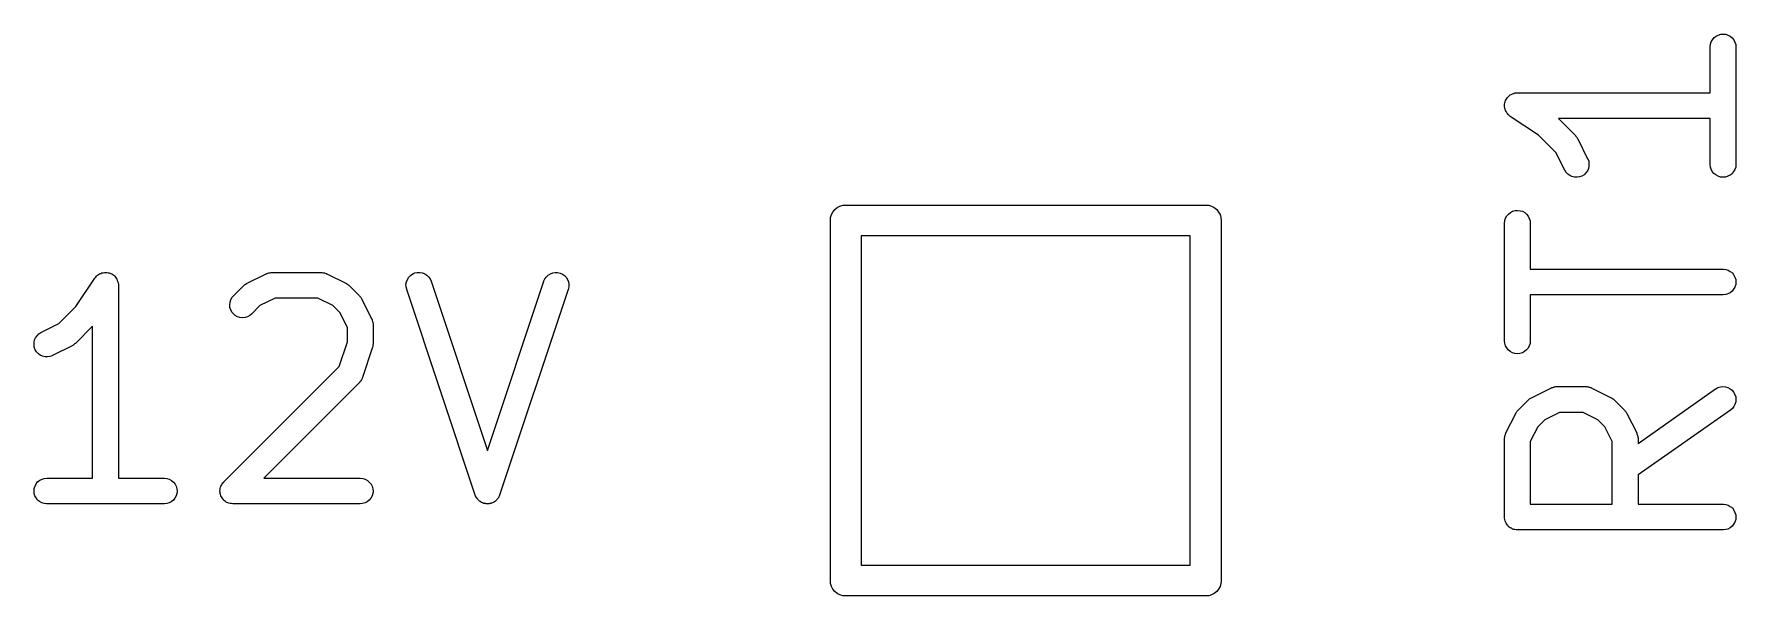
# Model space of a CAD drawing. Extents: x 128.9 to 162, y -124.8 to -58.6.
# Drawn here: x 130.06 to 136.68, y -109.99 to -107.81 of the extents above; entities that cross this region are included whole.
import ezdxf

# ---------------------------------------------------------------- set-up
doc = ezdxf.new("R2010")
doc.units = 0
doc.layers.add('BLACK', color=7, linetype='CONTINUOUS')

msp = doc.modelspace()

# ---------------------------------------------------------------- linework, layer by layer
at = {"layer": 'BLACK', "linetype": 'CONTINUOUS'}
for p, q in [((136.583, -107.854), (136.584, -107.844)), ((136.583, -107.855), (136.583, -107.854)), ((136.583, -108.033), (136.583, -107.855)), ((136.584, -107.844), (136.587, -107.835)), ((136.587, -107.835), (136.592, -107.827)), ((136.592, -107.827), (136.598, -107.819)), ((136.598, -107.819), (136.606, -107.813)), ((136.606, -107.813), (136.614, -107.809)), ((136.614, -107.809), (136.624, -107.806)), ((136.624, -107.806), (136.633, -107.805)), ((136.633, -107.805), (136.643, -107.806)), ((136.643, -107.806), (136.652, -107.809)), ((136.652, -107.809), (136.661, -107.813)), ((136.661, -107.813), (136.668, -107.82)), ((136.668, -107.82), (136.675, -107.827)), ((136.675, -107.827), (136.679, -107.836)), ((136.679, -107.836), (136.682, -107.845)), ((136.682, -107.845), (136.683, -107.855)), ((136.683, -107.855), (136.683, -108.312)), ((135.791, -108.055), (135.794, -108.052)), ((135.794, -108.052), (135.798, -108.048)), ((135.798, -108.048), (135.801, -108.045)), ((135.798, -108.048), (135.798, -108.048)), ((135.798, -108.048), (135.798, -108.048)), ((135.801, -108.045), (135.805, -108.042)), ((135.805, -108.042), (135.809, -108.04)), ((135.805, -108.042), (135.805, -108.042)), ((135.805, -108.042), (135.805, -108.042)), ((135.809, -108.04), (135.814, -108.037)), ((135.814, -108.037), (135.819, -108.036)), ((135.814, -108.037), (135.814, -108.037)), ((135.814, -108.037), (135.814, -108.037)), ((135.819, -108.036), (135.823, -108.034)), ((135.823, -108.034), (135.823, -108.034)), ((135.823, -108.034), (135.823, -108.034)), ((135.823, -108.034), (135.828, -108.034)), ((135.828, -108.034), (135.833, -108.033)), ((135.833, -108.033), (136.583, -108.033)), ((135.783, -108.078), (135.784, -108.073)), ((135.783, -108.083), (135.783, -108.078)), ((135.783, -108.088), (135.783, -108.083)), ((135.783, -108.083), (135.783, -108.083)), ((135.783, -108.083), (135.783, -108.083)), ((135.784, -108.093), (135.783, -108.088)), ((135.784, -108.073), (135.785, -108.069)), ((135.784, -108.073), (135.784, -108.073)), ((135.784, -108.073), (135.784, -108.073)), ((135.785, -108.097), (135.784, -108.093)), ((135.784, -108.093), (135.784, -108.093)), ((135.784, -108.093), (135.784, -108.093)), ((135.785, -108.069), (135.787, -108.064)), ((135.787, -108.102), (135.785, -108.097)), ((135.787, -108.064), (135.789, -108.06)), ((135.787, -108.064), (135.787, -108.064)), ((135.787, -108.064), (135.787, -108.064)), ((135.789, -108.106), (135.787, -108.102)), ((135.787, -108.102), (135.787, -108.102)), ((135.787, -108.102), (135.787, -108.102)), ((135.789, -108.06), (135.791, -108.055)), ((135.791, -108.111), (135.789, -108.106)), ((135.791, -108.055), (135.791, -108.055)), ((135.791, -108.055), (135.791, -108.055)), ((135.794, -108.114), (135.791, -108.111)), ((135.791, -108.111), (135.791, -108.111)), ((135.791, -108.111), (135.791, -108.111)), ((135.797, -108.118), (135.794, -108.114)), ((135.801, -108.122), (135.797, -108.118)), ((135.797, -108.118), (135.797, -108.118)), ((135.797, -108.118), (135.797, -108.118)), ((135.805, -108.125), (135.801, -108.122)), ((135.915, -108.198), (135.805, -108.125)), ((135.805, -108.125), (135.805, -108.125)), ((135.805, -108.125), (135.805, -108.125)), ((135.805, -108.125), (135.805, -108.125)), ((135.805, -108.125), (135.805, -108.125)), ((136.583, -108.133), (135.992, -108.133)), ((135.992, -108.133), (136.059, -108.2)), ((136.583, -108.312), (136.583, -108.133)), ((135.982, -108.265), (135.915, -108.198)), ((136.059, -108.2), (136.059, -108.201)), ((136.059, -108.201), (136.061, -108.203)), ((136.061, -108.203), (136.063, -108.205)), ((136.063, -108.205), (136.064, -108.207)), ((136.064, -108.207), (136.065, -108.209)), ((136.065, -108.209), (136.067, -108.211)), ((136.067, -108.211), (136.068, -108.213)), ((136.068, -108.213), (136.106, -108.29)), ((136.017, -108.334), (135.982, -108.265)), ((136.106, -108.29), (136.107, -108.29)), ((136.107, -108.29), (136.11, -108.299)), ((136.111, -108.319), (136.109, -108.328)), ((136.11, -108.299), (136.111, -108.309)), ((136.111, -108.309), (136.111, -108.319)), ((136.584, -108.322), (136.583, -108.312)), ((136.683, -108.313), (136.682, -108.322)), ((136.683, -108.312), (136.683, -108.313)), ((136.022, -108.343), (136.017, -108.334)), ((136.029, -108.35), (136.022, -108.343)), ((136.037, -108.355), (136.029, -108.35)), ((136.045, -108.359), (136.037, -108.355)), ((136.055, -108.362), (136.045, -108.359)), ((136.065, -108.362), (136.055, -108.362)), ((136.074, -108.36), (136.065, -108.362)), ((136.084, -108.357), (136.074, -108.36)), ((136.092, -108.352), (136.084, -108.357)), ((136.099, -108.345), (136.092, -108.352)), ((136.105, -108.337), (136.099, -108.345)), ((136.109, -108.328), (136.105, -108.337)), ((136.587, -108.331), (136.584, -108.322)), ((136.591, -108.34), (136.587, -108.331)), ((136.597, -108.347), (136.591, -108.34)), ((136.605, -108.353), (136.597, -108.347)), ((136.614, -108.358), (136.605, -108.353)), ((136.623, -108.361), (136.614, -108.358)), ((136.633, -108.362), (136.623, -108.361)), ((136.642, -108.361), (136.633, -108.362)), ((136.652, -108.358), (136.642, -108.361)), ((136.66, -108.354), (136.652, -108.358)), ((136.668, -108.348), (136.66, -108.354)), ((136.674, -108.34), (136.668, -108.348)), ((136.679, -108.332), (136.674, -108.34)), ((136.682, -108.322), (136.679, -108.332)), ((133.16, -108.53), (133.161, -108.518)), ((133.161, -108.518), (133.164, -108.507)), ((133.164, -108.507), (133.17, -108.497)), ((133.17, -108.497), (133.177, -108.487)), ((133.177, -108.487), (133.187, -108.48)), ((133.187, -108.48), (133.197, -108.474)), ((133.197, -108.474), (133.208, -108.471)), ((133.208, -108.471), (133.217, -108.47)), ((133.217, -108.47), (133.217, -108.47)), ((133.217, -108.47), (133.22, -108.47)), ((133.22, -108.47), (133.223, -108.47)), ((133.223, -108.47), (134.617, -108.47)), ((134.617, -108.47), (134.62, -108.47)), ((134.62, -108.47), (134.623, -108.47)), ((134.623, -108.47), (134.623, -108.47)), ((134.623, -108.47), (134.632, -108.471)), ((134.632, -108.471), (134.643, -108.474)), ((134.643, -108.474), (134.653, -108.48)), ((134.653, -108.48), (134.663, -108.487)), ((134.663, -108.487), (134.67, -108.497)), ((134.67, -108.497), (134.676, -108.507)), ((134.676, -108.507), (134.679, -108.518)), ((134.679, -108.518), (134.68, -108.53)), ((135.787, -108.521), (135.792, -108.512)), ((135.792, -108.512), (135.798, -108.505)), ((135.798, -108.505), (135.806, -108.499)), ((135.806, -108.499), (135.814, -108.494)), ((135.814, -108.494), (135.824, -108.491)), ((135.824, -108.491), (135.833, -108.491)), ((135.833, -108.491), (135.843, -108.492)), ((135.843, -108.492), (135.852, -108.494)), ((135.852, -108.494), (135.861, -108.499)), ((135.861, -108.499), (135.868, -108.505)), ((135.868, -108.505), (135.875, -108.513)), ((135.875, -108.513), (135.879, -108.522)), ((133.16, -108.533), (133.16, -108.53)), ((133.16, -109.927), (133.16, -108.533)), ((134.68, -108.53), (134.68, -108.533)), ((134.68, -108.533), (134.68, -109.927)), ((135.783, -108.54), (135.784, -108.53)), ((135.783, -108.541), (135.783, -108.54)), ((135.783, -108.998), (135.783, -108.541)), ((135.784, -108.53), (135.787, -108.521)), ((135.879, -108.522), (135.882, -108.531)), ((135.882, -108.531), (135.883, -108.541)), ((135.883, -108.541), (135.883, -108.719)), ((133.28, -108.59), (133.28, -109.87)), ((134.56, -108.59), (133.28, -108.59)), ((134.56, -109.87), (134.56, -108.59)), ((130.225, -108.864), (130.299, -108.754)), ((130.299, -108.754), (130.302, -108.75)), ((130.299, -108.754), (130.299, -108.754)), ((130.299, -108.754), (130.299, -108.754)), ((130.299, -108.754), (130.299, -108.754)), ((130.299, -108.754), (130.299, -108.754)), ((130.302, -108.75), (130.305, -108.746)), ((130.305, -108.746), (130.309, -108.743)), ((130.305, -108.746), (130.305, -108.746)), ((130.305, -108.746), (130.305, -108.746)), ((130.309, -108.743), (130.313, -108.74)), ((130.313, -108.74), (130.317, -108.738)), ((130.313, -108.74), (130.313, -108.74)), ((130.313, -108.74), (130.313, -108.74)), ((130.317, -108.738), (130.321, -108.736)), ((130.321, -108.736), (130.321, -108.736)), ((130.321, -108.736), (130.322, -108.736)), ((130.322, -108.736), (130.326, -108.734)), ((130.326, -108.734), (130.331, -108.733)), ((130.331, -108.733), (130.336, -108.732)), ((130.331, -108.733), (130.331, -108.733)), ((130.331, -108.733), (130.331, -108.733)), ((130.336, -108.732), (130.341, -108.732)), ((130.341, -108.732), (130.341, -108.732)), ((130.341, -108.732), (130.345, -108.732)), ((130.341, -108.732), (130.341, -108.732)), ((130.345, -108.732), (130.35, -108.733)), ((130.35, -108.733), (130.35, -108.733)), ((130.35, -108.733), (130.35, -108.733)), ((130.35, -108.733), (130.354, -108.734)), ((130.354, -108.734), (130.36, -108.736)), ((130.36, -108.736), (130.36, -108.736)), ((130.36, -108.736), (130.36, -108.736)), ((130.36, -108.736), (130.364, -108.738)), ((130.364, -108.738), (130.368, -108.74)), ((130.368, -108.74), (130.368, -108.74)), ((130.368, -108.74), (130.368, -108.74)), ((130.368, -108.74), (130.372, -108.743)), ((130.372, -108.743), (130.376, -108.747)), ((130.376, -108.747), (130.376, -108.747)), ((130.376, -108.747), (130.376, -108.747)), ((130.376, -108.747), (130.379, -108.75)), ((130.379, -108.75), (130.382, -108.754)), ((130.382, -108.754), (130.382, -108.754)), ((130.382, -108.754), (130.382, -108.754)), ((130.382, -108.754), (130.384, -108.758)), ((130.384, -108.758), (130.386, -108.763)), ((130.386, -108.763), (130.386, -108.763)), ((130.386, -108.763), (130.386, -108.763)), ((130.386, -108.763), (130.388, -108.768)), ((130.388, -108.768), (130.389, -108.772)), ((130.389, -108.772), (130.389, -108.772)), ((130.389, -108.772), (130.389, -108.772)), ((130.389, -108.772), (130.39, -108.777)), ((130.39, -108.777), (130.39, -108.782)), ((130.39, -108.782), (130.39, -109.532)), ((130.877, -108.784), (130.879, -108.782)), ((130.879, -108.782), (130.881, -108.78)), ((130.881, -108.78), (130.883, -108.779)), ((130.883, -108.779), (130.884, -108.778)), ((130.884, -108.778), (130.887, -108.777)), ((130.887, -108.777), (130.889, -108.775)), ((130.889, -108.775), (130.965, -108.737)), ((130.965, -108.737), (130.966, -108.737)), ((130.966, -108.737), (130.967, -108.736)), ((130.967, -108.736), (130.969, -108.736)), ((130.969, -108.736), (130.972, -108.735)), ((130.972, -108.735), (130.975, -108.734)), ((130.975, -108.734), (130.977, -108.733)), ((130.977, -108.733), (130.978, -108.733)), ((130.978, -108.733), (130.981, -108.733)), ((130.981, -108.733), (130.985, -108.732)), ((130.985, -108.732), (130.986, -108.732)), ((130.986, -108.732), (130.988, -108.732)), ((130.988, -108.732), (131.178, -108.732)), ((131.178, -108.732), (131.179, -108.732)), ((131.179, -108.732), (131.18, -108.732)), ((131.18, -108.732), (131.182, -108.732)), ((131.182, -108.732), (131.185, -108.733)), ((131.185, -108.733), (131.189, -108.733)), ((131.189, -108.733), (131.19, -108.733)), ((131.19, -108.733), (131.192, -108.734)), ((131.192, -108.734), (131.195, -108.735)), ((131.195, -108.735), (131.198, -108.736)), ((131.198, -108.736), (131.199, -108.737)), ((131.199, -108.737), (131.201, -108.737)), ((131.201, -108.737), (131.277, -108.775)), ((131.277, -108.775), (131.277, -108.776)), ((131.277, -108.776), (131.28, -108.777)), ((131.28, -108.777), (131.282, -108.778)), ((131.282, -108.778), (131.284, -108.78)), ((131.284, -108.78), (131.286, -108.781)), ((131.286, -108.781), (131.288, -108.783)), ((131.288, -108.783), (131.29, -108.785)), ((131.509, -108.778), (131.511, -108.768)), ((131.51, -108.788), (131.509, -108.778)), ((131.511, -108.768), (131.515, -108.759)), ((131.515, -108.759), (131.52, -108.751)), ((131.52, -108.751), (131.527, -108.744)), ((131.527, -108.744), (131.535, -108.738)), ((131.535, -108.738), (131.544, -108.734)), ((131.544, -108.734), (131.553, -108.732)), ((131.553, -108.732), (131.563, -108.732)), ((131.563, -108.732), (131.573, -108.734)), ((131.573, -108.734), (131.582, -108.737)), ((131.582, -108.737), (131.59, -108.742)), ((131.59, -108.742), (131.597, -108.749)), ((131.597, -108.749), (131.603, -108.757)), ((131.603, -108.757), (131.607, -108.766)), ((131.607, -108.766), (131.826, -109.424)), ((131.826, -109.424), (132.045, -108.766)), ((132.045, -108.765), (132.049, -108.757)), ((132.045, -108.766), (132.045, -108.765)), ((132.049, -108.757), (132.055, -108.749)), ((132.055, -108.749), (132.062, -108.742)), ((132.062, -108.742), (132.071, -108.737)), ((132.071, -108.737), (132.08, -108.734)), ((132.08, -108.734), (132.089, -108.732)), ((132.089, -108.732), (132.099, -108.732)), ((132.099, -108.732), (132.109, -108.735)), ((132.109, -108.735), (132.118, -108.739)), ((132.118, -108.739), (132.126, -108.744)), ((132.126, -108.744), (132.132, -108.751)), ((132.132, -108.751), (132.137, -108.76)), ((132.137, -108.76), (132.141, -108.769)), ((132.141, -108.769), (132.142, -108.778)), ((132.142, -108.778), (132.142, -108.788)), ((135.883, -108.719), (136.633, -108.719)), ((136.633, -108.719), (136.634, -108.719)), ((136.634, -108.719), (136.643, -108.72)), ((136.643, -108.72), (136.653, -108.723)), ((136.653, -108.723), (136.661, -108.728)), ((136.661, -108.728), (136.669, -108.734)), ((136.669, -108.734), (136.675, -108.742)), ((136.675, -108.742), (136.679, -108.75)), ((136.679, -108.75), (136.682, -108.76)), ((136.682, -108.779), (136.679, -108.789)), ((136.682, -108.76), (136.683, -108.77)), ((136.683, -108.77), (136.682, -108.779)), ((130.824, -108.858), (130.825, -108.848)), ((130.825, -108.848), (130.827, -108.839)), ((130.827, -108.839), (130.832, -108.83)), ((130.832, -108.83), (130.838, -108.823)), ((130.838, -108.823), (130.876, -108.785)), ((130.876, -108.785), (130.877, -108.784)), ((131, -108.832), (130.941, -108.861)), ((131.166, -108.832), (131, -108.832)), ((131.225, -108.861), (131.166, -108.832)), ((131.29, -108.785), (131.328, -108.823)), ((131.328, -108.823), (131.328, -108.823)), ((131.328, -108.823), (131.33, -108.825)), ((131.33, -108.825), (131.332, -108.827)), ((131.332, -108.827), (131.333, -108.829)), ((131.333, -108.829), (131.335, -108.831)), ((131.335, -108.831), (131.336, -108.833)), ((131.336, -108.833), (131.337, -108.836)), ((131.337, -108.836), (131.375, -108.912)), ((131.512, -108.797), (131.51, -108.788)), ((131.512, -108.798), (131.512, -108.797)), ((131.778, -109.598), (131.512, -108.798)), ((132.14, -108.798), (131.873, -109.598)), ((132.142, -108.788), (132.14, -108.798)), ((136.633, -108.819), (135.883, -108.819)), ((135.883, -108.819), (135.883, -108.998)), ((136.643, -108.818), (136.633, -108.819)), ((136.652, -108.815), (136.643, -108.818)), ((136.661, -108.811), (136.652, -108.815)), ((136.668, -108.805), (136.661, -108.811)), ((136.674, -108.797), (136.668, -108.805)), ((136.679, -108.789), (136.674, -108.797)), ((130.158, -108.931), (130.225, -108.864)), ((130.824, -108.868), (130.824, -108.858)), ((130.827, -108.877), (130.824, -108.868)), ((130.832, -108.886), (130.827, -108.877)), ((130.838, -108.893), (130.832, -108.886)), ((130.845, -108.899), (130.838, -108.893)), ((130.854, -108.904), (130.845, -108.899)), ((130.863, -108.907), (130.854, -108.904)), ((130.873, -108.908), (130.863, -108.907)), ((130.883, -108.907), (130.873, -108.908)), ((130.892, -108.905), (130.883, -108.907)), ((130.901, -108.9), (130.892, -108.905)), ((130.908, -108.894), (130.901, -108.9)), ((130.909, -108.893), (130.908, -108.894)), ((130.941, -108.861), (130.909, -108.893)), ((131.251, -108.888), (131.225, -108.861)), ((131.281, -108.946), (131.251, -108.888)), ((131.375, -108.912), (131.376, -108.913)), ((131.376, -108.913), (131.376, -108.914)), ((131.376, -108.914), (131.377, -108.915)), ((131.377, -108.915), (131.378, -108.919)), ((130.068, -108.986), (130.074, -108.978)), ((130.074, -108.978), (130.081, -108.971)), ((130.081, -108.971), (130.089, -108.966)), ((130.089, -108.966), (130.158, -108.931)), ((130.29, -108.941), (130.223, -109.008)), ((130.29, -109.532), (130.29, -108.941)), ((131.281, -109.002), (131.281, -108.946)), ((131.378, -108.919), (131.379, -108.922)), ((131.379, -108.922), (131.379, -108.923)), ((131.379, -108.923), (131.38, -108.925)), ((131.38, -108.925), (131.38, -108.928)), ((131.38, -108.928), (131.381, -108.931)), ((131.381, -108.931), (131.381, -108.933)), ((131.381, -108.933), (131.381, -108.934)), ((131.381, -108.934), (131.381, -109.01)), ((130.062, -109.004), (130.064, -108.994)), ((130.062, -109.014), (130.062, -109.004)), ((130.063, -109.023), (130.062, -109.014)), ((130.067, -109.033), (130.063, -109.023)), ((130.064, -108.994), (130.068, -108.986)), ((130.072, -109.041), (130.067, -109.033)), ((130.079, -109.048), (130.072, -109.041)), ((130.21, -109.017), (130.134, -109.055)), ((130.213, -109.016), (130.21, -109.017)), ((130.215, -109.014), (130.213, -109.016)), ((130.217, -109.013), (130.215, -109.014)), ((130.218, -109.012), (130.217, -109.013)), ((130.22, -109.01), (130.218, -109.012)), ((130.223, -109.008), (130.22, -109.01)), ((130.223, -109.008), (130.223, -109.008)), ((131.249, -109.098), (131.281, -109.002)), ((131.378, -109.026), (131.34, -109.141)), ((131.379, -109.024), (131.378, -109.026)), ((131.38, -109.021), (131.379, -109.024)), ((131.381, -109.011), (131.38, -109.014)), ((131.38, -109.014), (131.38, -109.017)), ((131.38, -109.017), (131.38, -109.019)), ((131.38, -109.019), (131.38, -109.021)), ((131.381, -109.01), (131.381, -109.011)), ((135.784, -109.007), (135.783, -108.998)), ((135.787, -109.017), (135.784, -109.007)), ((135.791, -109.025), (135.787, -109.017)), ((135.797, -109.033), (135.791, -109.025)), ((135.805, -109.039), (135.797, -109.033)), ((135.814, -109.044), (135.805, -109.039)), ((135.823, -109.047), (135.814, -109.044)), ((135.833, -109.048), (135.823, -109.047)), ((135.842, -109.047), (135.833, -109.048)), ((135.852, -109.044), (135.842, -109.047)), ((135.86, -109.04), (135.852, -109.044)), ((135.868, -109.033), (135.86, -109.04)), ((135.874, -109.026), (135.868, -109.033)), ((135.879, -109.017), (135.874, -109.026)), ((135.882, -109.008), (135.879, -109.017)), ((135.883, -108.998), (135.882, -109.008)), ((135.883, -108.998), (135.883, -108.998)), ((130.086, -109.054), (130.079, -109.048)), ((130.095, -109.058), (130.086, -109.054)), ((130.105, -109.06), (130.095, -109.058)), ((130.115, -109.06), (130.105, -109.06)), ((130.124, -109.059), (130.115, -109.06)), ((130.133, -109.056), (130.124, -109.059)), ((130.134, -109.055), (130.133, -109.056)), ((130.8, -109.546), (131.249, -109.098)), ((131.328, -109.16), (130.956, -109.532)), ((131.329, -109.159), (131.328, -109.16)), ((131.33, -109.158), (131.329, -109.159)), ((131.332, -109.155), (131.33, -109.158)), ((131.334, -109.153), (131.332, -109.155)), ((131.335, -109.151), (131.334, -109.153)), ((131.336, -109.15), (131.335, -109.151)), ((131.337, -109.147), (131.336, -109.15)), ((131.339, -109.144), (131.337, -109.147)), ((131.34, -109.141), (131.339, -109.143)), ((131.339, -109.143), (131.339, -109.144)), ((131.34, -109.141), (131.34, -109.141)), ((135.965, -109.181), (135.966, -109.18)), ((135.966, -109.18), (135.97, -109.179)), ((135.97, -109.179), (135.973, -109.178)), ((135.973, -109.178), (135.974, -109.178)), ((135.974, -109.178), (135.976, -109.177)), ((135.976, -109.177), (135.979, -109.177)), ((135.979, -109.177), (135.982, -109.176)), ((135.982, -109.176), (135.984, -109.176)), ((135.984, -109.176), (135.985, -109.176)), ((135.985, -109.176), (136.1, -109.176)), ((136.1, -109.176), (136.102, -109.176)), ((136.1, -109.176), (136.1, -109.176)), ((136.102, -109.176), (136.103, -109.176)), ((136.103, -109.176), (136.107, -109.177)), ((136.107, -109.177), (136.11, -109.177)), ((136.11, -109.177), (136.111, -109.178)), ((136.111, -109.178), (136.113, -109.178)), ((136.113, -109.178), (136.116, -109.179)), ((136.116, -109.179), (136.119, -109.18)), ((136.119, -109.18), (136.121, -109.181)), ((136.605, -109.185), (136.613, -109.18)), ((136.613, -109.18), (136.623, -109.177)), ((136.623, -109.177), (136.632, -109.176)), ((136.632, -109.176), (136.642, -109.177)), ((136.642, -109.177), (136.651, -109.18)), ((136.651, -109.18), (136.66, -109.184)), ((135.836, -109.267), (135.874, -109.229)), ((135.874, -109.229), (135.876, -109.227)), ((135.874, -109.229), (135.874, -109.229)), ((135.876, -109.227), (135.878, -109.225)), ((135.878, -109.225), (135.88, -109.224)), ((135.88, -109.224), (135.882, -109.222)), ((135.882, -109.222), (135.884, -109.221)), ((135.884, -109.221), (135.887, -109.22)), ((135.887, -109.22), (135.963, -109.182)), ((135.963, -109.182), (135.964, -109.181)), ((135.964, -109.181), (135.965, -109.181)), ((136.121, -109.181), (136.122, -109.182)), ((136.122, -109.182), (136.198, -109.22)), ((136.198, -109.22), (136.199, -109.22)), ((136.199, -109.22), (136.201, -109.222)), ((136.201, -109.222), (136.204, -109.223)), ((136.204, -109.223), (136.205, -109.224)), ((136.205, -109.224), (136.207, -109.225)), ((136.207, -109.225), (136.209, -109.227)), ((136.209, -109.227), (136.211, -109.229)), ((136.211, -109.229), (136.249, -109.267)), ((136.302, -109.397), (136.604, -109.185)), ((136.604, -109.185), (136.605, -109.185)), ((136.66, -109.184), (136.668, -109.19)), ((136.668, -109.19), (136.674, -109.198)), ((136.674, -109.198), (136.679, -109.206)), ((136.679, -109.245), (136.675, -109.253)), ((136.679, -109.206), (136.682, -109.216)), ((136.682, -109.235), (136.679, -109.245)), ((136.682, -109.216), (136.683, -109.225)), ((136.683, -109.225), (136.682, -109.235)), ((135.788, -109.356), (135.826, -109.28)), ((135.826, -109.28), (135.827, -109.28)), ((135.827, -109.28), (135.828, -109.277)), ((135.828, -109.277), (135.829, -109.275)), ((135.829, -109.275), (135.831, -109.273)), ((135.831, -109.273), (135.832, -109.271)), ((135.832, -109.271), (135.834, -109.269)), ((135.834, -109.269), (135.836, -109.267)), ((135.939, -109.305), (135.912, -109.332)), ((135.997, -109.276), (135.939, -109.305)), ((136.088, -109.276), (135.997, -109.276)), ((136.146, -109.305), (136.088, -109.276)), ((136.173, -109.332), (136.146, -109.305)), ((136.249, -109.267), (136.25, -109.268)), ((136.25, -109.268), (136.251, -109.27)), ((136.251, -109.27), (136.253, -109.272)), ((136.253, -109.272), (136.254, -109.274)), ((136.254, -109.274), (136.256, -109.275)), ((136.256, -109.275), (136.257, -109.278)), ((136.257, -109.278), (136.259, -109.28)), ((136.259, -109.28), (136.297, -109.356)), ((136.662, -109.267), (136.302, -109.519)), ((136.669, -109.261), (136.662, -109.267)), ((136.675, -109.253), (136.669, -109.261)), ((135.783, -109.375), (135.784, -109.372)), ((135.783, -109.377), (135.783, -109.375)), ((135.783, -109.378), (135.783, -109.377)), ((135.783, -109.379), (135.783, -109.378)), ((135.784, -109.367), (135.785, -109.365)), ((135.784, -109.368), (135.784, -109.367)), ((135.784, -109.372), (135.784, -109.368)), ((135.785, -109.365), (135.786, -109.362)), ((135.786, -109.362), (135.787, -109.359)), ((135.787, -109.359), (135.788, -109.358)), ((135.788, -109.358), (135.788, -109.356)), ((135.912, -109.332), (135.883, -109.39)), ((136.202, -109.39), (136.173, -109.332)), ((136.297, -109.356), (136.297, -109.357)), ((136.297, -109.357), (136.297, -109.358)), ((136.297, -109.358), (136.298, -109.36)), ((136.298, -109.36), (136.299, -109.363)), ((136.299, -109.363), (136.3, -109.366)), ((136.3, -109.366), (136.301, -109.368)), ((136.301, -109.368), (136.301, -109.369)), ((136.301, -109.369), (136.301, -109.372)), ((136.301, -109.372), (136.302, -109.376)), ((136.302, -109.376), (136.302, -109.377)), ((136.302, -109.377), (136.302, -109.379)), ((135.783, -109.683), (135.783, -109.379)), ((135.883, -109.39), (135.883, -109.633)), ((136.202, -109.633), (136.202, -109.39)), ((136.302, -109.379), (136.302, -109.397)), ((130.062, -109.582), (130.063, -109.572)), ((130.063, -109.572), (130.066, -109.563)), ((130.066, -109.563), (130.07, -109.554)), ((130.07, -109.554), (130.076, -109.546)), ((130.076, -109.546), (130.084, -109.54)), ((130.084, -109.54), (130.093, -109.536)), ((130.093, -109.536), (130.102, -109.533)), ((130.102, -109.533), (130.112, -109.532)), ((130.112, -109.532), (130.29, -109.532)), ((130.39, -109.532), (130.569, -109.532)), ((130.569, -109.532), (130.569, -109.532)), ((130.569, -109.532), (130.579, -109.533)), ((130.579, -109.533), (130.588, -109.536)), ((130.588, -109.536), (130.597, -109.541)), ((130.597, -109.541), (130.604, -109.547)), ((130.604, -109.547), (130.611, -109.555)), ((130.611, -109.555), (130.615, -109.563)), ((130.615, -109.563), (130.618, -109.573)), ((130.618, -109.573), (130.619, -109.582)), ((130.785, -109.582), (130.786, -109.577)), ((130.786, -109.572), (130.788, -109.567)), ((130.786, -109.577), (130.786, -109.572)), ((130.786, -109.572), (130.786, -109.572)), ((130.786, -109.572), (130.786, -109.572)), ((130.788, -109.567), (130.789, -109.563)), ((130.789, -109.563), (130.792, -109.558)), ((130.789, -109.563), (130.789, -109.563)), ((130.789, -109.563), (130.789, -109.563)), ((130.792, -109.558), (130.794, -109.554)), ((130.794, -109.554), (130.797, -109.55)), ((130.794, -109.554), (130.794, -109.554)), ((130.794, -109.554), (130.794, -109.554)), ((130.797, -109.55), (130.8, -109.547)), ((130.8, -109.547), (130.8, -109.546)), ((130.8, -109.546), (130.8, -109.546)), ((130.8, -109.546), (130.8, -109.546)), ((130.956, -109.532), (131.331, -109.532)), ((131.331, -109.532), (131.331, -109.532)), ((131.331, -109.532), (131.341, -109.533)), ((131.341, -109.533), (131.35, -109.536)), ((131.35, -109.536), (131.359, -109.541)), ((131.359, -109.541), (131.366, -109.547)), ((131.366, -109.547), (131.373, -109.555)), ((131.373, -109.555), (131.377, -109.563)), ((131.377, -109.563), (131.38, -109.573)), ((131.38, -109.573), (131.381, -109.582)), ((136.302, -109.519), (136.302, -109.633)), ((130.063, -109.591), (130.062, -109.582)), ((130.065, -109.601), (130.063, -109.591)), ((130.07, -109.609), (130.065, -109.601)), ((130.076, -109.617), (130.07, -109.609)), ((130.083, -109.623), (130.076, -109.617)), ((130.092, -109.628), (130.083, -109.623)), ((130.101, -109.631), (130.092, -109.628)), ((130.111, -109.632), (130.101, -109.631)), ((130.112, -109.632), (130.111, -109.632)), ((130.569, -109.632), (130.112, -109.632)), ((130.578, -109.631), (130.569, -109.632)), ((130.588, -109.628), (130.578, -109.631)), ((130.596, -109.624), (130.588, -109.628)), ((130.604, -109.617), (130.596, -109.624)), ((130.61, -109.61), (130.604, -109.617)), ((130.615, -109.601), (130.61, -109.61)), ((130.618, -109.592), (130.615, -109.601)), ((130.619, -109.582), (130.618, -109.592)), ((130.786, -109.587), (130.785, -109.582)), ((130.785, -109.582), (130.785, -109.582)), ((130.785, -109.582), (130.785, -109.582)), ((130.786, -109.591), (130.786, -109.587)), ((130.788, -109.596), (130.786, -109.591)), ((130.786, -109.591), (130.786, -109.591)), ((130.786, -109.591), (130.786, -109.591)), ((130.789, -109.601), (130.788, -109.596)), ((130.791, -109.605), (130.789, -109.601)), ((130.789, -109.601), (130.789, -109.601)), ((130.789, -109.601), (130.789, -109.601)), ((130.794, -109.609), (130.791, -109.605)), ((130.797, -109.613), (130.794, -109.609)), ((130.794, -109.609), (130.794, -109.609)), ((130.794, -109.609), (130.794, -109.609)), ((130.8, -109.617), (130.797, -109.613)), ((130.803, -109.62), (130.8, -109.617)), ((130.8, -109.617), (130.8, -109.617)), ((130.8, -109.617), (130.8, -109.617)), ((130.807, -109.623), (130.803, -109.62)), ((130.811, -109.626), (130.807, -109.623)), ((130.807, -109.623), (130.807, -109.623)), ((130.807, -109.623), (130.807, -109.623)), ((130.816, -109.628), (130.811, -109.626)), ((130.82, -109.629), (130.816, -109.628)), ((130.816, -109.628), (130.816, -109.628)), ((130.816, -109.628), (130.816, -109.628)), ((130.825, -109.631), (130.82, -109.629)), ((130.83, -109.631), (130.825, -109.631)), ((130.825, -109.631), (130.825, -109.631)), ((130.825, -109.631), (130.825, -109.631)), ((130.835, -109.632), (130.83, -109.631)), ((131.331, -109.632), (130.835, -109.632)), ((130.835, -109.632), (130.835, -109.632)), ((130.835, -109.632), (130.835, -109.632)), ((130.835, -109.632), (130.835, -109.632)), ((130.835, -109.632), (130.835, -109.632)), ((131.34, -109.631), (131.331, -109.632)), ((131.35, -109.628), (131.34, -109.631)), ((131.358, -109.624), (131.35, -109.628)), ((131.366, -109.617), (131.358, -109.624)), ((131.372, -109.61), (131.366, -109.617)), ((131.377, -109.601), (131.372, -109.61)), ((131.38, -109.592), (131.377, -109.601)), ((131.381, -109.582), (131.38, -109.592)), ((131.78, -109.601), (131.778, -109.598)), ((131.781, -109.604), (131.78, -109.601)), ((131.782, -109.605), (131.781, -109.604)), ((131.782, -109.607), (131.782, -109.605)), ((131.784, -109.609), (131.782, -109.607)), ((131.786, -109.612), (131.784, -109.609)), ((131.787, -109.613), (131.786, -109.612)), ((131.788, -109.615), (131.787, -109.613)), ((131.791, -109.617), (131.788, -109.615)), ((131.793, -109.62), (131.791, -109.617)), ((131.794, -109.62), (131.793, -109.62)), ((131.795, -109.621), (131.794, -109.62)), ((131.798, -109.623), (131.795, -109.621)), ((131.801, -109.625), (131.798, -109.623)), ((131.802, -109.626), (131.801, -109.625)), ((131.803, -109.627), (131.802, -109.626)), ((131.807, -109.628), (131.803, -109.627)), ((131.81, -109.629), (131.807, -109.628)), ((131.811, -109.63), (131.81, -109.629)), ((131.812, -109.63), (131.811, -109.63)), ((131.816, -109.631), (131.812, -109.63)), ((131.819, -109.631), (131.816, -109.631)), ((131.821, -109.632), (131.819, -109.631)), ((131.822, -109.632), (131.821, -109.632)), ((131.826, -109.632), (131.822, -109.632)), ((131.829, -109.632), (131.826, -109.632)), ((131.83, -109.632), (131.829, -109.632)), ((131.832, -109.632), (131.83, -109.632)), ((131.835, -109.631), (131.832, -109.632)), ((131.839, -109.63), (131.835, -109.631)), ((131.84, -109.63), (131.839, -109.63)), ((131.841, -109.629), (131.84, -109.63)), ((131.845, -109.628), (131.841, -109.629)), ((131.848, -109.627), (131.845, -109.628)), ((131.849, -109.626), (131.848, -109.627)), ((131.85, -109.626), (131.849, -109.626)), ((131.853, -109.624), (131.85, -109.626)), ((131.856, -109.622), (131.853, -109.624)), ((131.857, -109.621), (131.856, -109.622)), ((131.858, -109.62), (131.857, -109.621)), ((131.861, -109.617), (131.858, -109.62)), ((131.863, -109.615), (131.861, -109.617)), ((131.864, -109.614), (131.863, -109.615)), ((131.865, -109.613), (131.864, -109.614)), ((131.867, -109.61), (131.865, -109.613)), ((131.869, -109.607), (131.867, -109.61)), ((131.87, -109.606), (131.869, -109.607)), ((131.872, -109.602), (131.87, -109.605)), ((131.87, -109.605), (131.87, -109.606)), ((131.873, -109.598), (131.872, -109.602)), ((131.873, -109.598), (131.873, -109.598)), ((135.883, -109.633), (136.202, -109.633)), ((136.302, -109.633), (136.633, -109.633)), ((136.633, -109.633), (136.634, -109.633)), ((136.634, -109.633), (136.643, -109.635)), ((136.643, -109.635), (136.653, -109.637)), ((136.653, -109.637), (136.661, -109.642)), ((136.661, -109.642), (136.669, -109.648)), ((135.783, -109.688), (135.783, -109.683)), ((135.784, -109.693), (135.783, -109.688)), ((135.785, -109.698), (135.784, -109.693)), ((135.784, -109.693), (135.784, -109.693)), ((135.784, -109.693), (135.784, -109.693)), ((135.787, -109.702), (135.785, -109.698)), ((135.789, -109.707), (135.787, -109.702)), ((135.787, -109.702), (135.787, -109.702)), ((135.787, -109.702), (135.787, -109.702)), ((135.791, -109.711), (135.789, -109.707)), ((136.669, -109.648), (136.675, -109.656)), ((136.679, -109.703), (136.674, -109.711)), ((136.675, -109.656), (136.679, -109.665)), ((136.679, -109.665), (136.682, -109.674)), ((136.682, -109.693), (136.679, -109.703)), ((136.682, -109.674), (136.683, -109.684)), ((136.683, -109.684), (136.682, -109.693)), ((135.794, -109.715), (135.791, -109.711)), ((135.791, -109.711), (135.791, -109.711)), ((135.791, -109.711), (135.791, -109.711)), ((135.797, -109.718), (135.794, -109.715)), ((135.797, -109.719), (135.797, -109.718)), ((135.801, -109.722), (135.797, -109.719)), ((135.797, -109.719), (135.797, -109.719)), ((135.805, -109.725), (135.801, -109.722)), ((135.809, -109.727), (135.805, -109.725)), ((135.805, -109.725), (135.805, -109.725)), ((135.805, -109.725), (135.805, -109.725)), ((135.813, -109.729), (135.809, -109.727)), ((135.814, -109.73), (135.813, -109.729)), ((135.813, -109.729), (135.813, -109.729)), ((135.818, -109.731), (135.814, -109.73)), ((135.823, -109.732), (135.818, -109.731)), ((135.828, -109.733), (135.823, -109.732)), ((135.823, -109.732), (135.823, -109.732)), ((135.823, -109.732), (135.823, -109.732)), ((135.832, -109.733), (135.828, -109.733)), ((135.833, -109.733), (135.832, -109.733)), ((136.633, -109.733), (135.833, -109.733)), ((135.833, -109.733), (135.833, -109.733)), ((135.833, -109.733), (135.833, -109.733)), ((135.833, -109.733), (135.833, -109.733)), ((136.643, -109.732), (136.633, -109.733)), ((136.652, -109.73), (136.643, -109.732)), ((136.661, -109.725), (136.652, -109.73)), ((136.668, -109.719), (136.661, -109.725)), ((136.674, -109.711), (136.668, -109.719)), ((133.28, -109.87), (134.56, -109.87)), ((133.16, -109.93), (133.16, -109.927)), ((133.161, -109.942), (133.16, -109.93)), ((133.164, -109.953), (133.161, -109.942)), ((133.17, -109.963), (133.164, -109.953)), ((133.177, -109.973), (133.17, -109.963)), ((133.187, -109.98), (133.177, -109.973)), ((134.663, -109.973), (134.653, -109.98)), ((134.67, -109.963), (134.663, -109.973)), ((134.676, -109.953), (134.67, -109.963)), ((134.679, -109.942), (134.676, -109.953)), ((134.68, -109.933), (134.679, -109.942)), ((134.68, -109.927), (134.68, -109.93)), ((134.68, -109.93), (134.68, -109.933)), ((134.68, -109.933), (134.68, -109.933)), ((133.197, -109.986), (133.187, -109.98)), ((133.208, -109.989), (133.197, -109.986)), ((133.22, -109.99), (133.208, -109.989)), ((133.223, -109.99), (133.22, -109.99)), ((134.617, -109.99), (133.223, -109.99)), ((134.62, -109.99), (134.617, -109.99)), ((134.632, -109.989), (134.62, -109.99)), ((134.643, -109.986), (134.632, -109.989)), ((134.653, -109.98), (134.643, -109.986))]:
    msp.add_line(p, q, dxfattribs=at)

doc.saveas('drawing.dxf')
